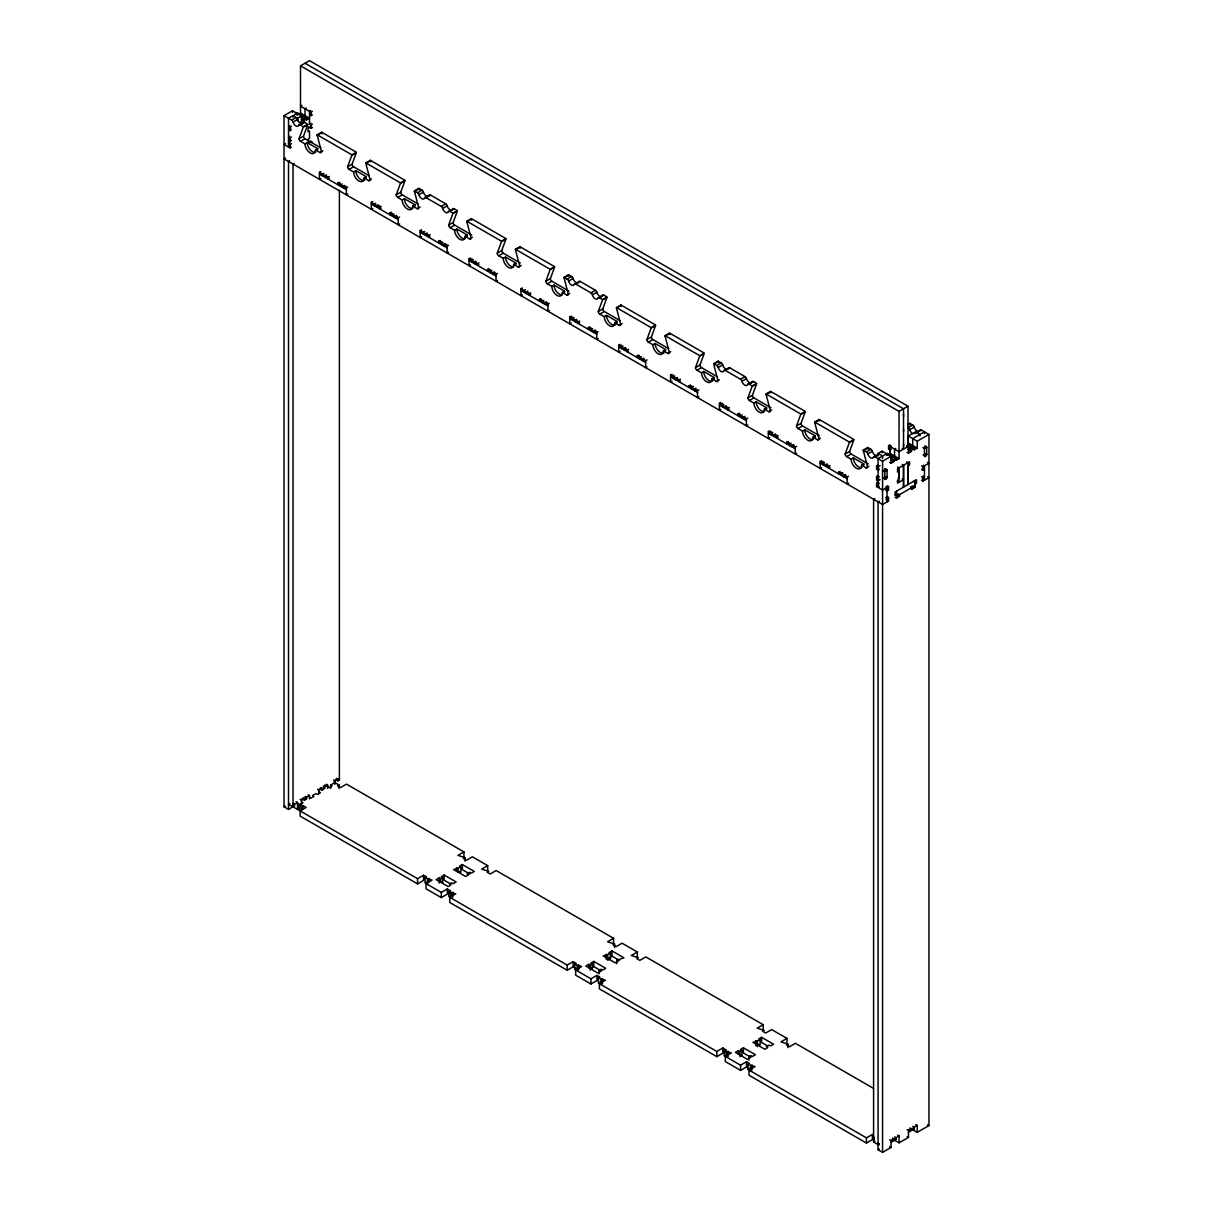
<?xml version="1.0" encoding="UTF-8"?>
<svg xmlns="http://www.w3.org/2000/svg" width="1213" height="1213" viewBox="0 0 1213 1213"><rect width="100%" height="100%" fill="white"/><g stroke="black" fill="none" stroke-linecap="round" stroke-linejoin="round"><path stroke-width="1.5" d="M305.1 119.162L306.495 119.966L309.497 118.131M309.497 798.897L309.497 795.546L308.087 794.742M891.464 449.174L890.069 449.978L888.568 449.113L888.568 445.656L889.978 444.853M890.069 455.163L890.069 449.978M895.133 497.269L896.543 498.073L896.543 491.159M906.718 445.762L908.021 446.52L908.021 406.203L899.045 411.389L899.045 458.62L896.043 460.349L894.648 459.53M903.533 465.246L903.533 487.126L903.533 465.246L902.229 464.488M910.599 488.339L911.994 489.157L914.996 487.429L914.996 480.515M887.264 455.057L890.069 453.435L890.069 451.706M299.02 138.722L303.235 127.244L307.723 124.651L303.508 136.129L299.02 138.722A2.123 1.228 60 0 0 300.521 141.315L305.009 143.907A7.399 4.276 60 0 0 310.24 152.974A7.399 4.276 60 0 0 315.471 149.942L317.73 148.653L307.253 142.603L305.009 143.907M347.631 166.772L351.846 155.309L356.334 152.717L352.119 164.18L347.631 166.772A2.123 1.228 60 0 0 349.117 169.365L353.605 171.958A7.399 4.276 60 0 0 358.851 181.04A7.399 4.276 60 0 0 364.082 178.008L366.326 176.719L355.849 170.669L353.605 171.958M396.226 194.838L400.442 183.375L404.93 180.782L400.715 192.245L396.226 194.838A2.123 1.228 60 0 0 397.728 197.431L402.216 200.024A7.399 4.276 60 0 0 407.447 209.091A7.399 4.276 60 0 0 412.693 206.074L414.937 204.77L404.46 198.735L402.216 200.024M448.658 225.102L452.858 213.64L457.362 211.047L453.146 222.51L448.658 225.102A2.123 1.228 60 0 0 450.144 227.695L454.632 230.288A7.399 4.276 60 0 0 459.879 239.355A7.399 4.276 60 0 0 465.11 236.338L467.354 235.034L456.876 228.999L454.632 230.288M497.254 253.168L501.469 241.69L505.957 239.113L501.742 250.575L497.254 253.168A2.123 1.228 60 0 0 498.755 255.761L503.243 258.354A7.399 4.276 60 0 0 508.474 267.421A7.399 4.276 60 0 0 513.721 264.404L515.965 263.1L505.487 257.05L503.243 258.354M545.865 281.234L550.08 269.756L554.568 267.163L550.353 278.641L545.865 281.234A2.123 1.228 60 0 0 547.366 283.827L551.854 286.42A7.399 4.276 60 0 0 557.085 295.487A7.399 4.276 60 0 0 562.316 292.454L564.561 291.165L554.098 285.116L551.854 286.42M598.282 311.498L602.497 300.02L606.985 297.428L602.77 308.906L598.282 311.498A2.123 1.228 60 0 0 599.783 314.091L604.271 316.684A7.399 4.276 60 0 0 609.502 325.751A7.399 4.276 60 0 0 614.748 322.734L616.992 321.43L606.515 315.38L604.271 316.684M646.893 339.564L651.108 328.086L655.596 325.493L651.381 336.971L646.893 339.564A2.123 1.228 60 0 0 648.379 342.157L652.882 344.735A7.399 4.276 60 0 0 658.113 353.817A7.399 4.276 60 0 0 663.344 350.784L665.588 349.496L655.126 343.446L652.882 344.735M695.489 367.615L699.704 356.152L704.192 353.559L699.992 365.022L695.489 367.615A2.123 1.228 60 0 0 696.99 370.208L701.478 372.8A7.399 4.276 60 0 0 706.724 381.868A7.399 4.276 60 0 0 711.955 378.85L714.199 377.561L703.722 371.512L701.478 372.8M747.921 397.879L752.136 386.416L756.624 383.824L752.409 395.286L747.921 397.879A2.123 1.228 60 0 0 749.407 400.472L753.895 403.065A7.399 4.276 60 0 0 759.141 412.147A7.399 4.276 60 0 0 764.372 409.115L766.616 407.826L756.154 401.776L753.895 403.065M796.516 425.945L800.732 414.482L805.22 411.889L801.005 423.352L796.516 425.945A2.123 1.228 60 0 0 798.018 428.538L802.506 431.131A7.399 4.276 60 0 0 807.752 440.198A7.399 4.276 60 0 0 812.983 437.18L815.227 435.876L804.75 429.842L802.506 431.131M845.127 454.011L849.343 442.533L853.831 439.94L849.616 451.418L845.127 454.011A2.123 1.228 60 0 0 846.629 456.604L851.117 459.196A7.399 4.276 60 0 0 856.348 468.263A7.399 4.276 60 0 0 861.594 465.246L863.838 463.942L853.361 457.892L851.117 459.196M297.701 114.674L300.506 113.067L300.506 65.836L309.497 60.65L908.021 406.203M299.111 808.449L297.503 809.389L297.503 802.475L294.501 804.204L294.501 805.932L288.512 809.389L284.024 806.797L284.024 115.66L292.515 110.762L301.491 115.948L301.491 122.862L300.081 122.058M312.393 111.384L310.983 112.203L300.506 106.153L301.916 105.334M306.495 119.966L306.495 118.237L297.519 113.067L288.512 118.252L288.512 147.046L290.392 145.969M306.176 108.063L305.009 108.745L305.009 115.66L302.568 117.055M291.681 120.072L296.169 117.494A2.123 1.228 60 0 1 297.579 119.45A4.23 2.441 60 0 0 300.399 123.392A4.23 2.441 60 0 0 303.22 122.71A2.123 1.228 60 0 1 304.63 122.377L307.784 124.196L303.295 126.789L300.142 124.969A2.123 1.228 60 0 0 298.732 125.303A4.23 2.441 60 0 1 295.911 125.97A4.23 2.441 60 0 1 293.091 122.043A2.123 1.228 60 0 0 291.681 120.072L284.024 115.66M293.015 117.176L293.015 115.66L297.549 118.237L302.007 115.644L302.007 117.161M310.68 110.656L309.497 111.338L309.497 123.999L310.983 124.863L312.393 124.06M293.091 122.043L297.579 119.45M289.922 125.515L288.512 126.319L290.013 127.183L291.423 126.379M311.18 113.81L309.497 114.795L310.983 115.66L312.393 114.841M301.4 117.631L304.478 119.405L306.495 118.237M290.483 128.639L288.512 129.776L290.013 130.64L291.423 129.836M301.491 122.862L304.478 121.133L304.478 119.405M298.732 125.303L303.22 122.71M300.142 124.969L304.63 122.377M309.497 123.999L310.892 123.195M289.786 136.25L288.512 136.978L290.013 137.842L291.423 137.024M311.18 126.486L307.996 128.32L307.996 131.777L309.497 130.913L309.497 138.403L307.996 139.268L307.996 141.208M290.483 139.298L288.512 140.435L290.013 141.299L291.423 140.481M308.375 126.804L310.983 128.32L312.393 127.517M285.434 143.65L284.024 144.468L290.013 147.91L291.423 147.107M289.922 142.785L288.512 143.604L290.013 144.468L291.423 143.65M300.521 141.315L305.009 138.722L320.808 147.834M317.184 134.81L321.672 132.217L356.395 152.262L351.906 154.855L317.184 134.81A2.123 1.228 60 0 0 317.245 135.34L321.46 151.67A2.123 1.228 60 0 1 319.974 152.535L315.471 149.942M317.245 135.34L321.733 132.748A2.123 1.228 60 0 1 321.672 132.217M308.739 142.285L310.892 141.042M311.271 142.558L312.393 141.906M285.434 158.054L284.024 158.858L882.564 504.426L888.553 500.969L888.553 497.512L887.143 496.693M289.649 160.798L288.512 161.45L288.512 809.389M294.137 163.391L293.015 164.043L293.015 806.797M321.46 151.67L322.87 150.867M319.974 152.535L321.93 151.398M320.854 178.493L319.444 179.312L319.444 172.398L320.854 171.579M319.444 172.398L322.431 174.126L323.841 173.307M323.841 175.036L322.431 175.855L322.431 174.126M326.888 176.158L324.932 177.295L324.932 175.567L326.327 174.748M324.932 175.567L327.919 177.295L329.329 176.476M329.178 178.296L327.919 179.024L327.919 177.295M349.117 169.365L353.605 166.772L369.419 175.9M365.795 162.876L370.283 160.283L404.99 180.328L400.502 182.905L365.795 162.876A2.123 1.228 60 0 0 365.856 163.406L370.071 179.736A2.123 1.228 60 0 1 368.57 180.601L364.082 178.008M365.856 163.406L370.344 160.813A2.123 1.228 60 0 1 370.283 160.283M338.912 182.754L340.156 183.481L337.896 184.77L337.896 183.042L339.306 182.238M337.896 183.042L340.898 184.77L342.293 183.967M342.293 185.695L340.898 186.499L340.898 184.77M346.19 186.332L343.385 187.939L343.385 186.211L344.795 185.407M343.385 186.211L346.372 187.939L347.782 187.136M368.57 180.601L371.466 178.933M347.782 194.05L346.372 194.853L346.372 187.939M372.725 208.439L371.314 209.258L371.314 202.344L372.725 201.54M371.314 202.344L374.301 204.072L375.712 203.253M375.712 204.982L374.301 205.801L374.301 204.072M379.608 205.619L376.803 207.241L376.803 205.513L378.198 204.694M376.803 205.513L379.79 207.241L381.2 206.422M397.728 197.431L402.216 194.838L418.015 203.966M381.064 208.242L379.79 208.97L379.79 207.241M414.391 190.926L418.894 188.333L422.048 190.168A2.123 1.228 60 0 1 423.458 192.124A4.23 2.441 60 0 0 426.279 196.066A4.23 2.441 60 0 0 429.099 195.384A2.123 1.228 60 0 1 430.509 195.05L445.793 203.875A2.123 1.228 60 0 1 447.203 205.846A4.23 2.441 60 0 0 450.023 209.773A4.23 2.441 60 0 0 452.858 209.106A2.123 1.228 60 0 1 454.269 208.757L457.422 210.592L452.934 213.17L449.765 211.35A2.123 1.228 60 0 0 448.355 211.699A4.23 2.441 60 0 1 445.535 212.366A4.23 2.441 60 0 1 442.715 208.439A2.123 1.228 60 0 0 441.305 206.468L426.021 197.643A2.123 1.228 60 0 0 424.611 197.977A4.23 2.441 60 0 1 421.79 198.659A4.23 2.441 60 0 1 418.97 194.717A2.123 1.228 60 0 0 417.56 192.761L414.391 190.926A2.123 1.228 60 0 0 414.467 191.457L418.682 207.802A2.123 1.228 60 0 1 417.181 208.666L412.693 206.074M414.467 191.457L418.955 188.864A2.123 1.228 60 0 1 418.894 188.333M417.56 192.761L422.048 190.168M418.97 194.717L423.458 192.124M390.783 212.7L392.026 213.427L389.767 214.731L389.767 213.003L391.177 212.184M389.767 213.003L392.769 214.731L394.164 213.913M424.611 197.977L429.099 195.384M394.164 215.641L392.769 216.46L392.769 214.731M426.021 197.643L430.509 195.05M397.5 216.596L395.256 217.9L395.256 216.172L396.666 215.353M395.256 216.172L398.243 217.9L399.653 217.082M417.181 208.666L420.077 206.983M399.653 223.996L398.243 224.799L398.243 217.9M441.305 206.468L445.793 203.875M442.715 208.439L447.203 205.846M448.355 211.699L452.858 209.106M449.765 211.35L454.269 208.757M421.593 236.671L420.198 237.475L420.198 230.561L421.593 229.757M420.198 230.561L423.185 232.29L424.595 231.486M424.595 233.214L423.185 234.018L423.185 232.29M427.643 234.321L425.687 235.458L425.687 233.73L427.082 232.926M425.687 233.73L428.674 235.458L430.084 234.655M429.933 236.459L428.674 237.187L428.674 235.458M450.144 227.695L454.632 225.102L471.66 234.928M466.823 221.191L471.311 218.598L506.018 238.643L501.53 241.235L466.823 221.191A2.123 1.228 60 0 0 466.884 221.721L471.099 238.066A2.123 1.228 60 0 1 469.598 238.931L465.11 236.338M466.884 221.721L471.372 219.128A2.123 1.228 60 0 1 471.311 218.598M440.895 243.267L440.895 241.645L438.651 242.949L438.651 241.22L440.061 240.401M438.651 241.22L441.638 242.949L443.048 242.13M443.048 243.858L441.638 244.677L441.638 242.949M446.945 244.495L444.14 246.118L444.14 244.389L445.535 243.57M444.14 244.389L447.127 246.118L448.537 245.299M469.598 238.931L472.494 237.248M448.537 252.213L447.127 253.032L447.127 246.118M470.477 264.889L469.082 265.692L469.082 258.778L470.477 257.975M472.084 258.778L469.082 260.507L496.026 276.048M469.082 258.778L472.069 260.507L473.464 259.703M473.464 261.432L472.069 262.235L472.069 260.507M476.527 262.539L474.556 263.676L474.556 261.947L475.966 261.144M474.556 261.947L477.558 263.676L478.953 262.872M478.817 264.677L477.558 265.404L477.558 263.676M498.755 255.761L503.243 253.168L520.256 262.994M515.419 249.256L519.907 246.664L554.629 266.708L550.141 269.301L515.419 249.256A2.123 1.228 60 0 0 515.495 249.787L519.695 266.132A2.123 1.228 60 0 1 518.209 266.996L513.721 264.404M515.495 249.787L519.983 247.194A2.123 1.228 60 0 1 519.907 246.664M489.779 271.485L489.779 269.862L487.535 271.166L487.535 269.438L488.93 268.634M487.535 269.438L490.522 271.166L491.932 270.363M491.932 272.091L490.522 272.895L490.522 271.166M495.541 272.88L493.024 274.335L493.024 272.607L494.419 271.803M493.024 272.607L496.011 274.335L497.406 273.532M518.209 266.996L521.105 265.313M497.406 280.43L496.011 281.249L496.011 274.335M522.348 294.835L520.953 295.638L520.953 288.739L522.348 287.921M520.953 288.739L523.94 290.453L525.35 289.649M525.35 291.378L523.94 292.181L523.94 290.453M528.398 292.5L526.442 293.622L526.442 291.893L527.837 291.09M526.442 291.893L529.429 293.622L530.824 292.818M547.366 283.827L551.854 281.234L568.867 291.059M530.688 294.623L529.429 295.35L529.429 293.622M564.03 277.322L568.518 274.729L571.672 276.549A2.123 1.228 60 0 1 573.082 278.52A4.23 2.441 60 0 0 575.902 282.447A4.23 2.441 60 0 0 578.722 281.78A2.123 1.228 60 0 1 580.148 281.431L595.431 290.271A2.123 1.228 60 0 1 596.841 292.227A4.23 2.441 60 0 0 599.662 296.169A4.23 2.441 60 0 0 602.482 295.487A2.123 1.228 60 0 1 603.892 295.153L607.046 296.973L602.558 299.566L599.404 297.746A2.123 1.228 60 0 0 597.994 298.08A4.23 2.441 60 0 1 595.174 298.762A4.23 2.441 60 0 1 592.353 294.82A2.123 1.228 60 0 0 590.943 292.864L575.644 284.024A2.123 1.228 60 0 0 574.234 284.373A4.23 2.441 60 0 1 571.414 285.04A4.23 2.441 60 0 1 568.594 281.113A2.123 1.228 60 0 0 567.184 279.142L564.03 277.322A2.123 1.228 60 0 0 564.09 277.853L568.306 294.183A2.123 1.228 60 0 1 566.805 295.047L562.316 292.454M564.09 277.853L568.579 275.26A2.123 1.228 60 0 1 568.518 274.729M567.184 279.142L571.672 276.549M568.594 281.113L573.082 278.52M540.407 299.095L541.665 299.808L539.406 301.112L539.406 299.384L540.801 298.58M539.406 299.384L542.393 301.112L543.803 300.308M574.234 284.373L578.722 281.78M543.803 302.037L542.393 302.841L542.393 301.112M575.644 284.024L580.148 281.431M547.7 302.659L544.895 304.281L544.895 302.553L546.29 301.749M544.895 302.553L547.882 304.281L549.292 303.477M566.805 295.047L569.716 293.379M549.292 310.376L547.882 311.195L547.882 304.281M590.943 292.864L595.431 290.271M592.353 294.82L596.841 292.227M597.994 298.08L602.482 295.487M599.404 297.746L603.892 295.153M571.232 323.052L569.822 323.871L569.822 316.957L571.232 316.138M572.839 316.942L569.837 318.67L596.781 334.227M569.822 316.957L572.824 318.685L574.219 317.867M574.219 319.595L572.824 320.414L572.824 318.685M576.994 320.884L575.311 321.854L575.311 320.126L576.721 319.307M575.311 320.126L578.313 321.854L579.708 321.036M579.571 322.84L578.313 323.583L578.313 321.854M599.783 314.091L604.271 311.498L620.07 320.626M616.447 307.586L620.935 304.994L655.657 325.039L651.169 327.631L616.447 307.586A2.123 1.228 60 0 0 616.507 308.117L620.722 324.447A2.123 1.228 60 0 1 619.236 325.311L614.748 322.734M616.507 308.117L621.011 305.524A2.123 1.228 60 0 1 620.935 304.994M590.382 328.117L588.29 329.329L588.29 327.601L589.685 326.797M588.29 327.601L591.277 329.329L592.672 328.526M592.672 330.254L591.277 331.058L591.277 329.329M596.296 331.043L593.764 332.498L593.764 330.77L595.174 329.966M593.764 330.77L596.766 332.498L598.161 331.695M619.236 325.311L622.133 323.644M598.161 338.609L596.766 339.413L596.766 332.498M620.116 351.27L618.706 352.088L618.706 345.174L620.116 344.371M621.708 345.174L618.721 346.888L645.65 362.444M618.706 345.174L621.708 346.903L623.103 346.084M623.103 347.813L621.708 348.631L621.708 346.903M626.439 348.768L624.195 350.072L624.195 348.343L625.605 347.524M624.195 348.343L627.182 350.072L628.592 349.253M628.455 351.073L627.182 351.8L627.182 350.072M648.379 342.157L652.882 339.564L668.681 348.677M665.058 335.652L669.546 333.059L704.268 353.104L699.78 355.697L665.058 335.652A2.123 1.228 60 0 0 665.118 336.183L669.333 352.513A2.123 1.228 60 0 1 667.832 353.377L663.344 350.784M665.118 336.183L669.606 333.59A2.123 1.228 60 0 1 669.546 333.059M639.918 356.44A1.592 0.91 0 0 1 639.418 356.258L637.159 357.562L637.159 355.834L638.569 355.015M637.159 355.834L640.161 357.562L641.556 356.743M641.556 358.472L640.161 359.291L640.161 357.562M644.619 359.594L642.647 360.731L642.647 359.003L644.058 358.184M642.647 359.003L645.65 360.731L647.045 359.912M667.832 353.377L670.744 351.709M647.045 366.826L645.65 367.63L645.65 360.731M671.987 381.231L670.577 382.034L670.577 375.12L671.987 374.317M673.579 375.12L670.592 376.849L697.52 392.39M670.577 375.12L673.579 376.849L674.974 376.045M674.974 377.774L673.579 378.577L673.579 376.849M677.749 379.047L676.066 380.018L676.066 378.289L677.476 377.486M676.066 378.289L679.068 380.018L680.463 379.214M696.99 370.208L701.478 367.615L717.292 376.743M680.326 381.018L679.068 381.746L679.068 380.018M713.669 363.718L718.157 361.125L721.31 362.945A2.123 1.228 60 0 1 722.721 364.901A4.23 2.441 60 0 0 725.541 368.843A4.23 2.441 60 0 0 728.361 368.161A2.123 1.228 60 0 1 729.771 367.827L745.055 376.652A2.123 1.228 60 0 1 746.48 378.623A4.23 2.441 60 0 0 749.3 382.55A4.23 2.441 60 0 0 752.121 381.883A2.123 1.228 60 0 1 753.531 381.549L756.685 383.369L752.196 385.961L749.043 384.127A2.123 1.228 60 0 0 747.633 384.476A4.23 2.441 60 0 1 744.812 385.143A4.23 2.441 60 0 1 741.977 381.216A2.123 1.228 60 0 0 740.567 379.244L725.283 370.42A2.123 1.228 60 0 0 723.873 370.753A4.23 2.441 60 0 1 721.053 371.436A4.23 2.441 60 0 1 718.232 367.494A2.123 1.228 60 0 0 716.822 365.538L713.669 363.718A2.123 1.228 60 0 0 713.729 364.249L717.944 380.579A2.123 1.228 60 0 1 716.443 381.443L711.955 378.85M713.729 364.249L718.217 361.656A2.123 1.228 60 0 1 718.157 361.125M716.822 365.538L721.31 362.945M718.232 367.494L722.721 364.901M691.001 386.371L689.029 387.508L689.029 385.779L690.44 384.961M689.029 385.779L692.032 387.508L693.427 386.689M723.873 370.753L728.361 368.161M693.427 388.418L692.032 389.237L692.032 387.508M725.283 370.42L729.771 367.827M696.762 389.373L694.518 390.677L694.518 388.948L695.928 388.13M694.518 388.948L697.52 390.677L698.915 389.858M716.443 381.443L719.339 379.775M698.915 396.772L697.52 397.576L697.52 390.677M740.567 379.244L745.055 376.652M741.977 381.216L746.48 378.623M747.633 384.476L752.121 381.883M749.043 384.127L753.531 381.549M720.871 409.448L719.461 410.252L719.461 403.338L720.871 402.534M722.448 403.338L719.461 405.066L746.389 420.623M719.461 403.338L722.448 405.066L723.858 404.263M723.858 405.991L722.448 406.795L722.448 405.066M727.194 406.946L724.949 408.235L724.949 406.507L726.344 405.703M724.949 406.507L727.936 408.235L729.347 407.432M729.21 409.236L727.936 409.964L727.936 408.235M749.407 400.472L753.895 397.879L770.922 407.72M766.085 393.982L770.573 391.39L805.296 411.419L800.792 414.012L766.085 393.982A2.123 1.228 60 0 0 766.146 394.513L770.361 410.843A2.123 1.228 60 0 1 768.86 411.707L764.372 409.115M766.146 394.513L770.634 391.92A2.123 1.228 60 0 1 770.573 391.39M740.157 416.044L740.157 414.437L737.913 415.725L737.913 413.997L739.324 413.193M737.913 413.997L740.916 415.725L742.311 414.922M742.311 416.65L740.916 417.454L740.916 415.725M745.373 417.757L743.402 418.894L743.402 417.166L744.812 416.362M743.402 417.166L746.389 418.894L747.799 418.076M768.86 411.707L771.771 410.039M747.799 424.99L746.389 425.808L746.389 418.894M769.739 437.666L768.345 438.469L768.345 431.57L769.739 430.751M771.347 431.555L768.36 433.284L795.288 448.84M768.345 431.57L771.332 433.284L772.742 432.48M772.742 434.209L771.332 435.012L771.332 433.284M776.638 434.845L773.833 436.453L773.833 434.724L775.228 433.92M773.833 434.724L776.82 436.453L778.23 435.649M778.079 437.453L776.82 438.181L776.82 436.453M798.018 428.538L802.506 425.945L819.533 435.77M814.696 422.033L819.184 419.44L853.891 439.485L849.403 442.078L814.696 422.033A2.123 1.228 60 0 0 814.757 422.564L818.972 438.909A2.123 1.228 60 0 1 817.471 439.773L812.983 437.18M814.757 422.564L819.245 419.971A2.123 1.228 60 0 1 819.184 419.44M788.435 442.29L786.797 443.943L786.797 442.214L788.192 441.411M786.797 442.214L789.784 443.943L791.194 443.139M791.194 444.868L789.784 445.671L789.784 443.943M794.53 445.823L792.286 447.112L792.286 445.383L793.681 444.58M792.286 445.383L795.273 447.112L796.683 446.308M817.471 439.773L820.367 438.09M796.683 453.222L795.273 454.026L795.273 447.112M821.61 467.611L820.215 468.43L820.215 461.516L821.61 460.697M823.218 461.501L820.231 463.23L847.159 478.786M820.215 461.516L823.202 463.245L824.613 462.426M824.613 464.154L823.202 464.973L823.202 463.245M827.948 465.11L825.704 466.414L825.704 464.685L827.099 463.866M825.704 464.685L828.691 466.414L830.101 465.595M846.629 456.604L851.117 454.011L868.129 463.836M829.95 467.399L828.691 468.142L828.691 466.414M863.292 450.099L867.78 447.506L870.934 449.326A2.123 1.228 60 0 1 872.344 451.297A4.23 2.441 60 0 0 875.18 455.224A4.23 2.441 60 0 0 878 454.557A2.123 1.228 60 0 1 879.41 454.223L874.922 456.816A2.123 1.228 60 0 0 873.512 457.149A4.23 2.441 60 0 1 870.691 457.817A4.23 2.441 60 0 1 867.856 453.889A2.123 1.228 60 0 0 866.446 451.918L863.292 450.099A2.123 1.228 60 0 0 863.353 450.63L867.568 466.975A2.123 1.228 60 0 1 866.082 467.839L861.594 465.246M908.021 424.277L909.705 423.307L912.858 425.126A2.123 1.228 60 0 1 914.268 427.097A4.23 2.441 60 0 0 917.089 431.024A4.23 2.441 60 0 0 919.909 430.357A2.123 1.228 60 0 1 921.319 430.009L924.488 431.843L924.458 433.648M863.353 450.63L867.841 448.037A2.123 1.228 60 0 1 867.78 447.506M907.809 424.975L909.765 423.837A2.123 1.228 60 0 1 909.705 423.307M866.446 451.918L870.934 449.326M907.976 427.492L912.858 425.126M867.856 453.889L872.344 451.297M908.37 427.719A2.123 1.228 60 0 1 909.78 429.69L914.268 427.097M842.368 472.843A1.592 0.91 0 0 1 840.927 472.585L840.927 474.207L840.912 472.6L838.668 473.889L838.668 472.16L840.078 471.357M838.668 472.16L841.655 473.889L843.065 473.085M878.121 455.906L878.121 453.419L882.063 451.145L891.039 456.331L891.039 463.245L889.645 462.426M891.252 445.838L890.069 446.52L890.069 451.388M908.249 436.028L917.225 441.214L917.225 448.128L908.249 442.942L908.249 436.028L915.527 431.828L920.015 434.421L919.985 435.937M843.065 474.814L841.655 475.617L841.655 473.889M873.512 457.149L878 454.557M914.996 433.617A4.23 2.441 60 0 0 915.421 432.95L919.909 430.357M921.319 430.009L916.831 432.601A2.123 1.228 60 0 0 915.421 432.95M888.568 449.113L890.812 447.824M846.113 475.921L844.157 477.058L844.157 475.329L845.552 474.526M896.043 460.349L896.043 458.62L887.067 453.435L878.076 458.635L878.076 487.429L879.198 486.777M895.74 448.431L894.557 449.113L894.557 456.027L892.116 457.437M924.488 431.843L912.737 438.621L912.737 445.535L910.114 447.036M844.157 475.329L847.144 477.058L848.554 476.254M866.082 467.839L868.978 466.156M874.922 456.816L882.564 461.228L891.555 456.027L891.555 457.544M917.225 441.214L928.946 434.436L928.946 1125.573L917.225 1132.335L911.327 1128.939M284.024 806.797L285.282 806.069M289.831 803.446L288.512 804.204L417.56 878.697L423.534 875.24L426.536 876.969L425.035 877.833L425.035 883.019L426.536 882.154M879.334 469.416L878.076 470.144L876.574 469.279L876.574 465.837L877.985 465.019M848.554 483.168L847.144 483.972L847.144 477.058M880.032 465.565L878.076 466.702L876.574 465.837M300.081 799.352L301.491 800.171L304.478 798.442L304.478 800.171L301.961 798.715M305.1 796.471L306.495 797.275L309.497 795.546M317.548 789.284L318.943 790.088L321.93 788.359L321.93 790.088L319.686 788.799M323.28 785.963L324.675 786.782L327.677 785.054L327.677 788.405M333.499 780.065L334.909 780.869L337.896 779.14L337.896 780.869L339.397 780.004L339.397 190.198M876.574 469.279L878.819 467.991M301.491 801.899L302.977 802.763L299.99 804.492L297.503 804.204L301.643 806.584L303.129 805.72L306.131 807.449L300.142 810.906L300.142 816.091L417.56 883.883L423.534 880.426L423.534 875.24M304.478 800.171L306.495 799.003L306.495 797.275M321.93 790.088L324.675 788.511L324.675 786.782M330.664 788.511L330.664 785.054L334.909 782.597M890.949 457.998L894.026 459.788L896.043 458.62M907.84 447.597L911.494 449.705L914.238 448.128L914.238 449.841L911.994 448.552M891.039 463.245L894.026 461.516L894.026 459.788M907.097 452.343L908.492 453.162L911.494 451.433L911.494 449.705M914.238 449.841L917.225 448.128M339.049 788.45L339.049 784.993L337.548 785.857L340.535 787.586L346.524 784.129L463.942 851.92L463.942 857.106M880.032 479.666L878.076 480.803L876.574 479.939L876.574 476.482L877.985 475.678M879.334 476.618L878.076 477.346L876.574 476.482M876.574 479.939L878.819 478.65M885.642 490.067L887.052 490.886L888.553 490.022L888.553 486.565L882.564 490.022L876.574 486.565L876.574 483.108L877.985 482.304M879.47 483.168L878.076 483.972L876.574 483.108M876.574 486.565L878.819 485.276M921.562 465.883L922.957 466.702L928.976 463.23L927.551 462.426M921.562 469.34L922.957 470.144L924.458 469.279L922.502 468.157M874.709 498.588L873.587 499.24L873.587 1141.979L878.909 1145.057M879.198 501.181L878.076 501.833L878.076 1149.757L882.564 1152.35L891.039 1147.453L891.039 1140.538L894.026 1138.81L894.026 1140.538L892.071 1139.416M888.553 497.512L887.052 498.376L885.642 497.557M921.562 476.83L922.957 477.634L924.458 476.77L923.063 475.966M896.543 494.616L895.042 495.48L895.042 492.023L916.482 479.651L916.482 483.108L914.996 483.972M896.543 496.344L914.996 485.7M921.562 480.287L922.957 481.091L928.976 477.619L927.551 476.83M896.543 498.073L899.53 496.344L899.53 494.616L898.12 493.812M463.942 851.92L457.953 855.377L464.928 857.667L464.928 861.124M425.035 877.833L432.01 880.122L426.021 883.58L426.021 888.765L441.305 897.59L447.294 894.133L447.294 888.962L450.281 890.691L450.281 894.133M464.928 857.667L463.427 858.531L466.414 860.26L472.403 856.803L487.687 865.627L487.687 870.813M442.669 877.621L440.653 878.788L439.151 877.924L436.164 879.652L448.128 886.551L451.115 884.823L449.629 883.974L451.645 882.806L453.131 883.67L456.133 881.942L444.155 875.028L441.168 876.756L442.669 877.621L442.669 882.806L441.168 881.942M460.849 867.113L453.617 869.569L465.58 876.483L468.582 874.755L467.081 873.891L469.825 872.299L471.326 873.163L474.313 871.434L462.35 864.535L459.348 866.249L460.849 867.113L460.849 872.299L459.348 871.434M426.021 883.58L441.305 892.404L447.294 888.962M487.687 865.627L481.713 869.084L488.672 871.389L487.186 872.238L490.173 873.966L496.162 870.525L613.566 938.301L613.566 943.487M450.281 895.861L448.795 896.725L448.795 891.555L450.281 890.691M448.795 891.555L455.754 893.845L449.765 897.302L449.765 902.487L567.184 970.264L573.173 966.822L576.16 968.535L574.674 969.399L574.674 964.229L576.16 963.365L573.173 961.636L567.184 965.093L449.765 897.302M613.566 938.301L607.592 941.758L614.551 944.063L614.551 947.52M574.674 964.229L581.634 966.518L575.644 969.975L575.644 975.161L590.943 983.986L596.932 980.529L596.932 975.343L599.919 977.072L598.418 977.936L598.418 983.121L716.822 1051.474L722.812 1048.017L725.799 1049.745L725.799 1053.202M614.551 944.063L613.065 944.927L616.052 946.656L622.042 943.198L637.325 952.023L637.325 957.209M601.269 970.916L593.794 966.594L590.807 968.323L592.293 969.187L592.293 964.001L590.276 965.169L588.775 964.305L585.788 966.033L597.766 972.947L600.753 971.219L599.252 970.355L599.252 973.812M599.252 970.355L601.269 969.187L602.77 970.051L605.757 968.323L593.794 961.409L590.807 963.137L592.293 964.001M607.743 955.101L607.743 960.271L610.473 958.695L610.473 953.509L603.24 955.95L615.218 962.864L618.205 961.136L616.72 960.271L616.72 963.729M616.72 960.271L623.952 957.83L611.974 950.916L608.987 952.645L610.473 953.509M619.464 960.423L611.974 956.102L608.987 957.83L610.473 958.695M574.674 969.399L590.943 978.8L596.932 975.343M637.325 952.023L631.336 955.48L638.311 957.77L636.81 958.634L639.812 960.362L645.786 956.905L763.204 1024.697L763.204 1029.882M598.418 977.936L605.393 980.225L599.404 983.682L599.404 988.868L716.822 1056.659L722.812 1053.202L722.812 1048.017M598.418 983.121L599.919 982.257M763.204 1024.697L757.215 1028.154L764.19 1030.444L762.689 1031.308L765.691 1033.036L771.665 1029.579L786.964 1038.404L786.964 1043.589M748.057 1064.332L755.017 1066.621L749.043 1070.078L749.043 1075.264L866.446 1143.055L872.435 1139.598L872.435 1134.413L866.446 1137.87L748.057 1069.517L748.057 1064.332L749.558 1063.467L746.556 1061.739L740.567 1065.196L724.297 1055.795L724.297 1050.61L725.799 1049.745M724.297 1050.61L731.272 1052.914L725.283 1056.356L725.283 1061.542L740.567 1070.382L746.556 1066.924L749.558 1068.653L748.057 1069.517M724.297 1055.795L725.799 1054.931M740.43 1054.719L741.931 1055.583L741.931 1050.397L739.915 1051.565L738.414 1050.701L735.427 1052.429L747.39 1059.343L750.392 1057.615L748.891 1056.75L748.891 1060.207M748.891 1056.75L750.908 1055.583L752.409 1056.447L755.396 1054.719L743.433 1047.805L740.43 1049.533L741.931 1050.397M760.111 1039.905L752.879 1042.346L764.857 1049.26L767.844 1047.532L766.343 1046.667L769.087 1045.075L770.589 1045.94L773.576 1044.226L761.612 1037.312L758.61 1039.041L760.111 1039.905L760.111 1045.09L758.61 1044.226M786.964 1038.404L780.975 1041.861L787.95 1044.166L787.95 1047.623M787.95 1044.166L786.449 1045.03L789.436 1046.758L795.425 1043.301L873.694 1088.486M873.587 1141.979L874.891 1141.221M878.076 1144.572L879.38 1143.814M894.648 1136.839L896.043 1137.658L899.045 1135.929L899.045 1142.828L893.435 1139.598M907.097 1129.652L908.492 1130.471L911.494 1128.742L911.494 1130.471L909.25 1129.167M912.828 1126.346L914.238 1127.15L917.225 1125.421L917.225 1132.335M878.076 1149.757L879.319 1149.029M891.358 1142.085L896.043 1139.386L896.043 1137.658M908.37 1132.26L914.238 1128.878L914.238 1127.15M899.045 1142.828L908.492 1137.369L908.492 1130.471M890.069 453.435L899.045 458.62M305.009 63.243L903.533 408.796L903.533 449.113L902.229 448.355M300.506 65.836L899.045 411.389M924.458 431.843L928.946 434.436M925.019 446.066L926.702 447.051L926.702 454.45A1.592 0.91 -60 0 1 925.58 456.406A1.592 0.91 -60 0 1 924.458 455.754L923.063 454.936M925.049 446.278L926.732 447.248L924.488 448.537L923.351 447.885M923.063 447.536L924.458 448.34L924.458 455.754L926.732 454.45L925.322 453.632M925.307 453.647L926.702 454.45M908.067 444.565L914.238 448.128M907.097 445.444L908.492 446.248L908.492 453.162M910.311 447.582L911.433 448.234M907.84 449.326L911.494 451.433M923.351 465.17L924.488 465.822L924.488 480.212L922.274 478.938M888.568 445.656L899.045 451.706L909.75 445.535L909.75 447.036M906.718 461.895L908.021 462.653L908.021 484.533L908.021 466.11L909.523 465.246L909.523 461.789L897.544 468.703L897.544 472.16L899.045 471.296L899.045 474.571M300.506 113.067L309.497 118.237M301.4 119.359L304.478 121.133M890.949 459.727L894.026 461.516M878.121 453.419L882.609 456.012L882.609 458.499M897.726 467.081L899.045 467.839L899.045 482.228L897.074 481.106M913.495 481.379L916.482 483.108M885.081 468.809L887.052 469.931L887.052 477.346A1.592 0.91 -60 0 1 885.93 479.287A1.592 0.91 -60 0 1 884.808 478.65L883.398 477.831M884.808 468.855L887.052 470.144L884.808 471.448L883.398 470.629M902.229 478.892L903.533 479.635L897.544 483.092L899.045 475.041M912.191 485.806L914.996 487.429M289.361 127.456L290.483 128.108M883.398 470.417L884.808 471.235L884.808 478.65L887.052 477.346L885.642 476.542M289.361 127.668L290.483 128.32M910.599 486.61L911.994 487.429L911.994 489.157M309.027 141.587L310.331 142.346M887.143 485.761L888.553 486.565M885.93 486.777L887.052 487.429L887.052 501.833M886.021 488.566L888.553 490.022M896.998 494.889L899.53 496.344M439.652 240.932L440.895 241.645M638.174 355.53L639.418 356.258L639.403 357.88M738.914 413.709L740.157 414.437M886.021 499.498L888.553 500.969M319.459 174.111L346.387 189.668M371.33 204.057L398.258 219.614M420.198 232.29L447.127 247.846M520.953 290.453L547.897 306.01M336.501 778.337L339.397 780.004M335.379 779.413L337.896 780.869M334.06 782.112L339.049 784.993M927.551 1124.754L928.946 1125.573M330.664 785.054L332.165 785.918L329.163 787.646L324.675 785.054M326.267 784.235L327.677 785.054M915.83 1124.618L917.225 1125.421M323.28 787.692L324.675 788.511M912.828 1128.075L914.238 1128.878M320.535 787.555L321.93 788.359M910.084 1127.923L911.494 1128.742M469.825 874.027L462.35 869.706L462.35 864.535M767.586 1045.94L761.612 1042.498L761.612 1037.312M318.943 791.816L320.444 792.68L317.442 794.409L315.956 793.545L312.484 795.546L313.985 796.41L310.983 798.139L309.497 797.275M907.097 1136.566L908.492 1137.369M897.635 1135.11L899.045 1135.929M305.1 798.199L306.495 799.003M894.648 1138.567L896.043 1139.386M303.083 797.623L304.478 798.442M892.632 1138.006L894.026 1138.81M450.144 883.67L444.155 880.213L444.155 875.028M750.908 1057.311L743.433 1052.99L743.433 1047.805M889.645 1139.735L891.039 1140.538M296.093 801.657L297.503 802.475M889.645 1146.649L891.039 1147.453M293.106 803.385L294.501 804.204M292.818 804.962L294.501 805.932M877.575 1143.131L879.076 1143.995M909.765 423.837L910.023 424.853M867.841 448.037L868.114 449.068M819.245 419.971L819.503 421.002M770.634 391.92L770.907 392.936M718.217 361.656L718.475 362.672M669.606 333.59L669.879 334.606M621.011 305.524L621.268 306.54M568.579 275.26L568.852 276.276M519.983 247.194L520.241 248.225M471.372 219.128L471.63 220.16M418.955 188.864L419.213 189.895M370.344 160.813L370.602 161.829M321.733 132.748L322.006 133.764M922.957 466.702L922.957 470.144M922.957 477.634L922.957 481.091M912.737 1128.772L912.737 1129.743M903.533 413.845L903.533 416.362M903.533 428.962L903.533 431.479M903.533 444.079L903.533 446.596M887.067 453.435L887.067 454.299M886.551 453.738L886.551 455.36M882.564 461.228L882.564 1152.35M882.063 451.145L882.063 452.767M873.936 1137.006L873.936 1142.191M866.446 1137.87L866.446 1143.055M789.057 442.639L789.041 444.276M757.367 1041.482L757.367 1046.667M755.866 1040.618L755.866 1045.803M752.03 1064.893L752.03 1070.078M750.529 1065.757L750.529 1070.943M746.556 1061.739L746.556 1066.924M740.567 1065.196L740.567 1070.382M739.915 1051.565L739.915 1056.75M738.414 1050.701L738.414 1054.158M728.27 1051.186L728.27 1056.356M726.784 1052.05L726.784 1057.22M716.822 1051.474L716.822 1056.659M691.289 386.204L691.274 387.826M611.974 950.916L611.974 956.102M606.242 954.237L606.242 959.407M602.391 978.512L602.391 983.682M600.905 979.361L600.905 984.547M593.794 961.409L593.794 966.594M590.943 978.8L590.943 983.986M590.534 328.041L590.534 329.663M590.276 965.169L590.276 970.355M588.775 964.305L588.775 967.762M578.646 964.79L578.646 969.975M577.145 965.654L577.145 969.111M573.173 961.636L573.173 966.822M567.184 965.093L567.184 970.264M541.665 300.142L541.65 301.446M458.105 868.705L458.105 872.162M456.604 867.841L456.604 871.298M452.767 892.116L452.767 897.302M451.266 892.98L451.266 896.437M441.305 892.404L441.305 897.59M440.653 878.788L440.653 882.245M439.151 877.924L439.151 883.109M429.008 878.394L429.008 881.851M427.522 879.258L427.522 884.444M417.56 878.697L417.56 883.883M392.026 213.427L392.011 215.05M340.156 183.481L340.14 185.104M334.909 780.869L334.909 784.326M318.943 790.088L318.943 793.757M310.983 112.203L310.983 115.66M310.983 124.863L310.983 128.32M303.129 805.72L303.129 809.177M301.491 800.171L301.491 804.81M301.643 806.584L301.643 810.041M299.99 804.492L299.99 809.678L298.489 808.813L298.489 803.628M297.519 113.067L297.519 114.568M297.549 118.237L297.549 120.709M297.003 113.355L297.003 114.977M292.515 110.762L292.515 112.384M290.013 127.183L290.013 130.64M290.013 137.842L290.013 141.299M290.013 144.468L290.013 147.91M551.854 281.234A2.123 1.228 60 0 1 550.353 278.641M503.243 253.168A2.123 1.228 60 0 1 501.742 250.575M454.632 225.102A2.123 1.228 60 0 1 453.146 222.51M402.216 194.838A2.123 1.228 60 0 1 400.715 192.245M353.605 166.772A2.123 1.228 60 0 1 352.119 164.18M305.009 138.722A2.123 1.228 60 0 1 303.508 136.129M851.117 454.011A2.123 1.228 60 0 1 849.616 451.418M802.506 425.945A2.123 1.228 60 0 1 801.005 423.352M753.895 397.879A2.123 1.228 60 0 1 752.409 395.286M701.478 367.615A2.123 1.228 60 0 1 699.992 365.022M652.882 339.564A2.123 1.228 60 0 1 651.381 336.971M604.271 311.498A2.123 1.228 60 0 1 602.77 308.906M861.897 467.521A7.399 4.276 60 0 1 856.348 465.079A7.399 4.276 60 0 1 853.361 457.892M863.838 463.942A7.399 4.276 60 0 1 863.626 465.489M813.286 439.455A7.399 4.276 60 0 1 807.737 437.014A7.399 4.276 60 0 1 804.75 429.842M815.227 435.876A7.399 4.276 60 0 1 815.03 437.423M764.69 411.404A7.399 4.276 60 0 1 759.126 408.963A7.399 4.276 60 0 1 756.154 401.776M766.616 407.826A7.399 4.276 60 0 1 766.419 409.372M712.668 380.943A7.399 4.276 60 0 1 706.952 378.956A7.399 4.276 60 0 1 703.722 371.512M714.199 377.561A7.399 4.276 60 0 1 714.002 379.108M664.057 352.877A7.399 4.276 60 0 1 658.356 350.906A7.399 4.276 60 0 1 655.126 343.446M665.588 349.496A7.399 4.276 60 0 1 665.391 351.042M615.461 324.826A7.399 4.276 60 0 1 609.745 322.84A7.399 4.276 60 0 1 606.515 315.38M616.992 321.43A7.399 4.276 60 0 1 616.613 323.446M315.789 152.232A7.399 4.276 60 0 1 310.24 149.79A7.399 4.276 60 0 1 307.253 142.603M317.73 148.653A7.399 4.276 60 0 1 317.518 150.2M364.385 180.297A7.399 4.276 60 0 1 358.836 177.856A7.399 4.276 60 0 1 355.849 170.669M366.326 176.719A7.399 4.276 60 0 1 366.129 178.266M412.996 208.348A7.399 4.276 60 0 1 407.447 205.907A7.399 4.276 60 0 1 404.46 198.735M414.937 204.77A7.399 4.276 60 0 1 414.725 206.316M464.988 238.734A7.399 4.276 60 0 1 459.621 235.898A7.399 4.276 60 0 1 456.876 228.999M467.354 235.034A7.399 4.276 60 0 1 467.157 236.596M513.584 266.799A7.399 4.276 60 0 1 508.232 263.964A7.399 4.276 60 0 1 505.487 257.05M515.965 263.1A7.399 4.276 60 0 1 515.752 264.646M562.195 294.865A7.399 4.276 60 0 1 556.843 292.015A7.399 4.276 60 0 1 554.098 285.116M564.561 291.165A7.399 4.276 60 0 1 564.363 292.712M912.828 433.738A4.23 2.441 60 0 1 909.78 429.69M924.518 448.31A1.516 0.879 -60 0 1 926.641 447.097M884.868 471.205A1.516 0.879 -60 0 1 886.991 469.977M591.338 328.283A1.592 0.91 0 0 1 590.761 328.147M693.184 386.356A1.592 0.91 0 0 1 691.637 386.356M490.583 270.12A1.592 0.91 0 0 1 489.885 269.923"/></g></svg>
